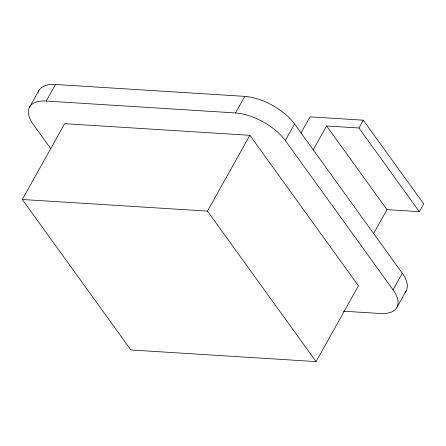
<?xml version="1.0" encoding="UTF-8"?>
<svg xmlns="http://www.w3.org/2000/svg" width="446" height="446" viewBox="0 0 446 446"><rect width="100%" height="100%" fill="white"/><g stroke="black" fill="none" stroke-linecap="round" stroke-linejoin="round"><path stroke-width="0.67" d="M29.553 107.168L38.819 90.594M50.9 148.875L33.472 124.724A40.252 19.022 29.2 0 1 46.25 101.052L55.516 84.472L244.787 96.369A40.252 19.022 29.2 0 1 294.572 123.977L402.292 273.253A40.252 19.022 29.2 0 1 405.091 292.431M22.3 199.485L64.664 123.681L249.866 135.322L358.45 285.797L316.08 361.6L130.884 349.959L22.3 199.485L207.501 211.125L316.08 361.6M46.25 101.052L235.521 112.95L244.787 96.369M207.501 211.125L249.866 135.322M343.448 311.191L380.248 313.505A40.252 19.022 29.2 0 0 393.026 289.833L285.306 140.551L294.572 123.977M300.95 133.092L310.031 116.841L363.312 120.186L423.7 203.872L419.335 211.683L386.989 209.648L326.6 125.962L313.137 150.051M326.6 125.962L358.946 127.996L363.312 120.186M373.525 233.737L386.989 209.648M393.026 289.833L402.292 273.253M396.946 307.389L406.211 290.809M358.946 127.996L419.335 211.683M38.072 92.428A40.252 19.022 29.2 0 1 55.516 84.472M235.521 112.95A40.252 19.022 29.2 0 1 285.306 140.551"/></g></svg>
